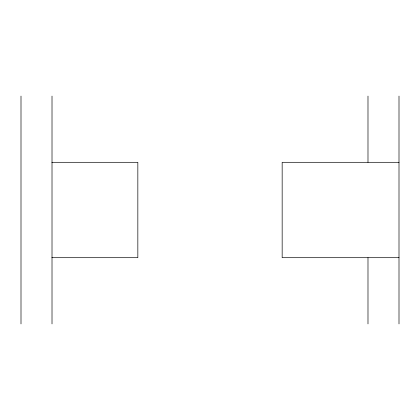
<?xml version="1.0" encoding="UTF-8"?>
<svg xmlns="http://www.w3.org/2000/svg" width="420" height="420" viewBox="0 0 420 420"><rect width="100%" height="100%" fill="white"/><g stroke="black" fill="none" stroke-linecap="round" stroke-linejoin="round"><path stroke-width="0.63" d="M51.896 162.309L137.839 162.309L137.839 257.691L51.896 257.691M399 162.309L282.161 162.309L282.161 257.691L399 257.691M399 96.096L399 323.904M367.988 96.096L367.988 162.309M367.988 257.691L367.988 323.904M52.012 96.096L52.012 323.904M21 96.096L21 323.904"/></g></svg>
